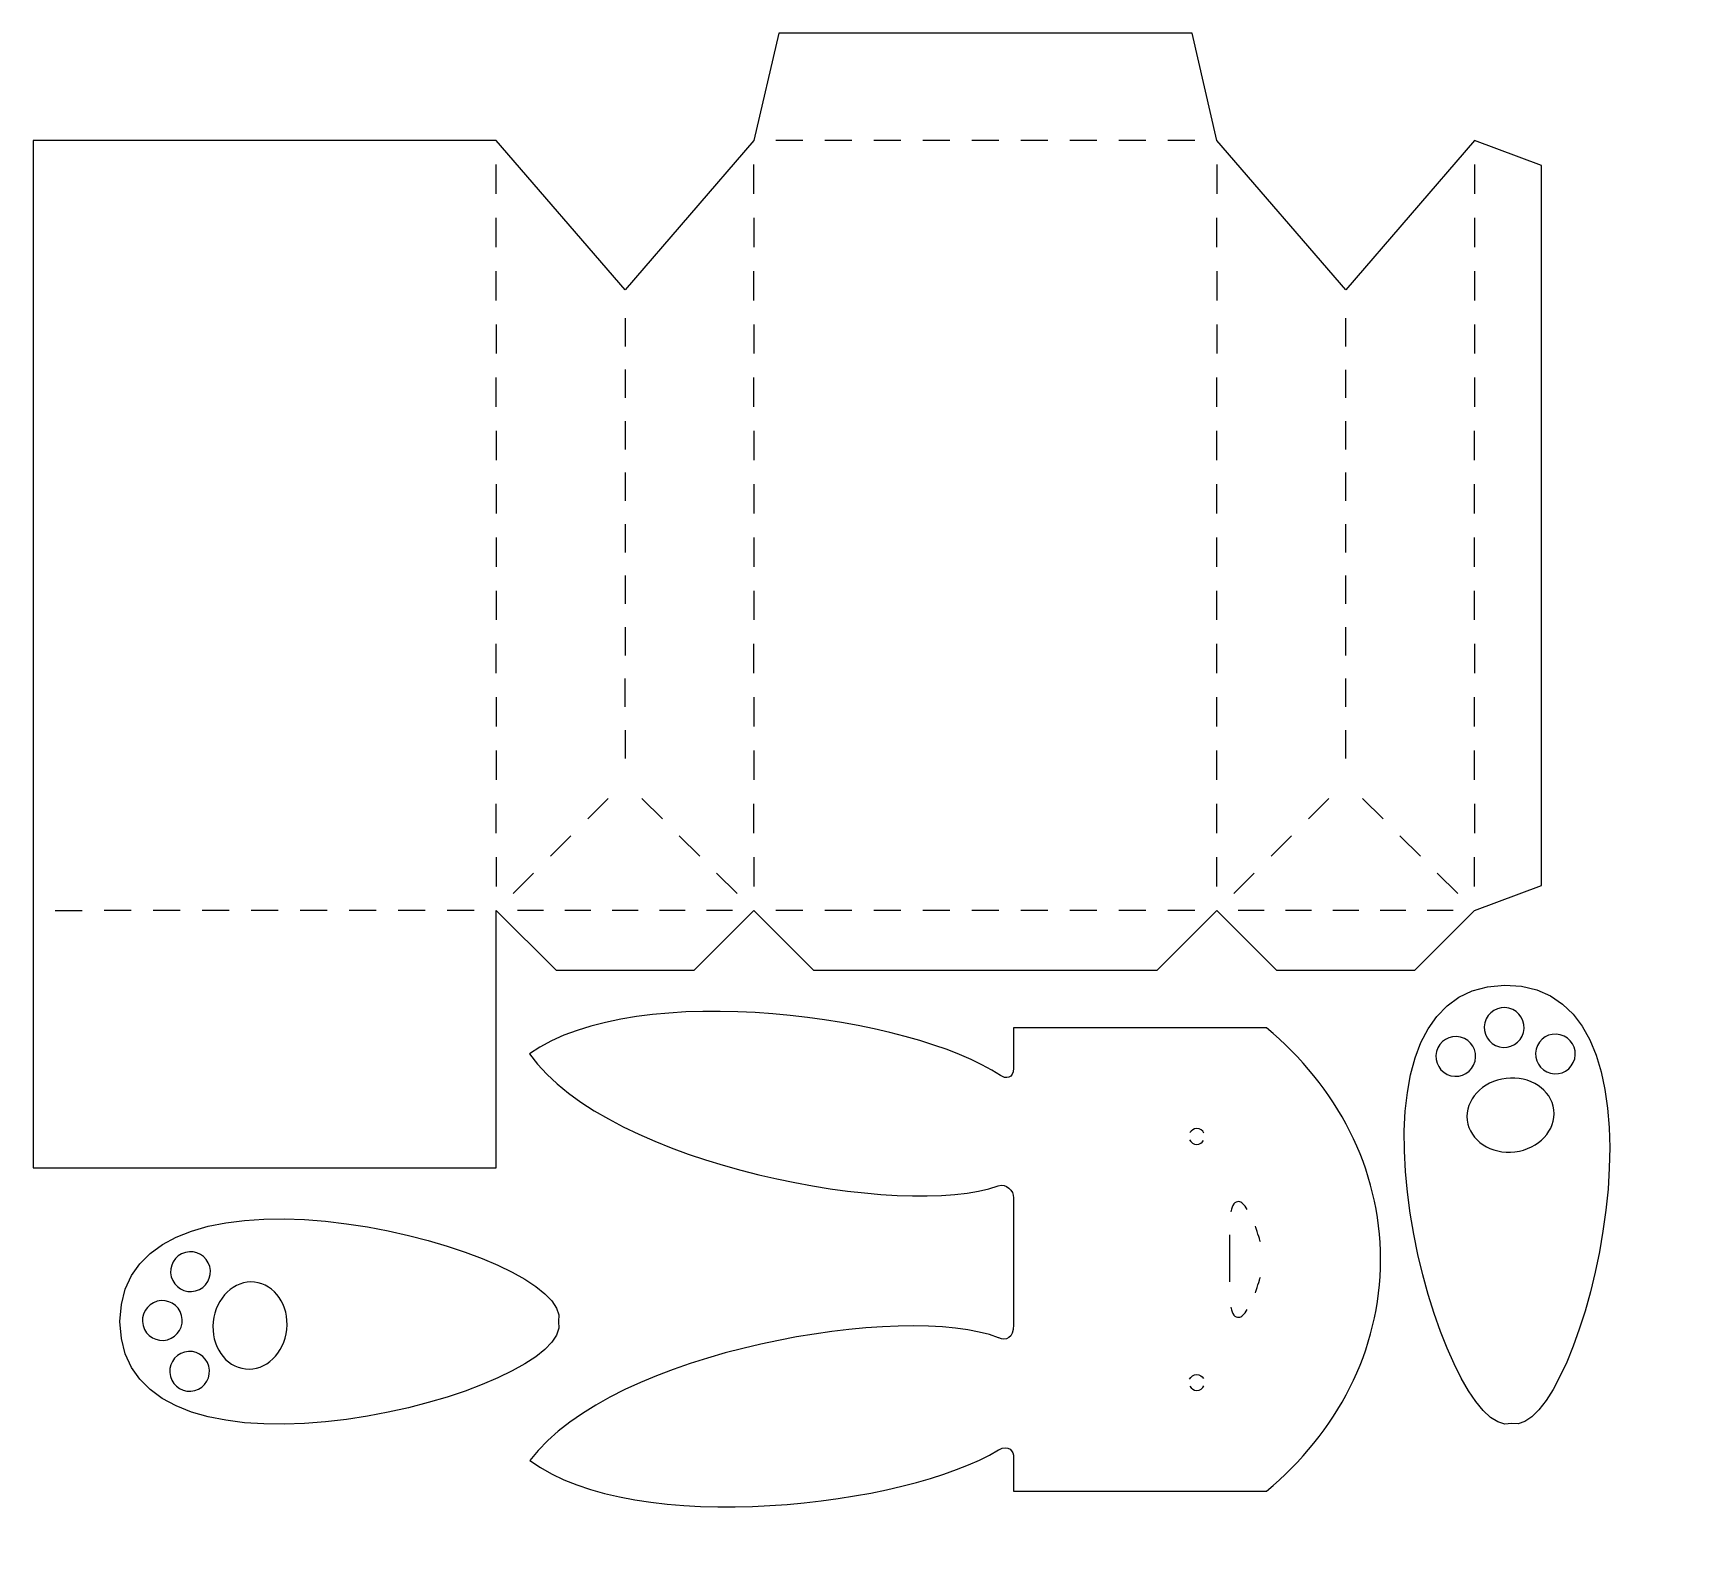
# Model space of a CAD drawing. Header units: centimetres. Extents: x -21.5 to -3.9, y -7.8 to 8.2.
import ezdxf

# ---------------------------------------------------------------- set-up
doc = ezdxf.new("R2010")
doc.units = ezdxf.units.CM
doc.header["$MEASUREMENT"] = 0
doc.layers.add('Layer 1', color=7, linetype='Continuous')

msp = doc.modelspace()

# ---------------------------------------------------------------- linework, layer by layer
at = {"layer": 'Layer 1', "color": 254}
for points, knots in [([(-6.21996, -1.13804), (-6.21996, -1.13804), (-6.85496, -1.77304), (-6.85496, -1.77304), (-6.85496, -1.77304), (-6.85496, -1.77304), (-8.32416, -1.77304), (-8.32416, -1.77304), (-8.32416, -1.77304), (-8.32416, -1.77304), (-8.95916, -1.13804), (-8.95916, -1.13804), (-8.95916, -1.13804), (-8.95916, -1.13804), (-9.59416, -1.77304), (-9.59416, -1.77304), (-9.59416, -1.77304), (-9.59416, -1.77304), (-13.24832, -1.77304), (-13.24832, -1.77304), (-13.24832, -1.77304), (-13.24832, -1.77304), (-13.88332, -1.13804), (-13.88332, -1.13804), (-13.88332, -1.13804), (-13.88332, -1.13804), (-14.51832, -1.77304), (-14.51832, -1.77304), (-14.51832, -1.77304), (-14.51832, -1.77304), (-15.98755, -1.77304), (-15.98755, -1.77304), (-15.98755, -1.77304), (-15.98755, -1.77304), (-16.62255, -1.13804), (-16.62255, -1.13804), (-16.62255, -1.13804), (-16.62255, -1.13804), (-16.62255, -3.8773), (-16.62255, -3.8773), (-16.62255, -3.8773), (-16.62255, -3.8773), (-21.54645, -3.8773), (-21.54645, -3.8773), (-21.54645, -3.8773), (-21.54645, -3.8773), (-21.54645, -1.13804), (-21.54645, -1.13804), (-21.54645, -1.13804), (-21.54645, -1.13804), (-21.54645, 7.04735), (-21.54645, 7.04735), (-21.54645, 7.04735), (-21.54645, 7.04735), (-16.62255, 7.04735), (-16.62255, 7.04735), (-16.62255, 7.04735), (-16.62255, 7.04735), (-15.25293, 5.45985), (-15.25293, 5.45985), (-15.25293, 5.45985), (-15.25293, 5.45985), (-13.88329, 7.04735), (-13.88329, 7.04735), (-13.88329, 7.04735), (-13.88329, 7.04735), (-13.61871, 8.18797), (-13.61871, 8.18797), (-13.61871, 8.18797), (-13.61871, 8.18797), (-9.22372, 8.18797), (-9.22372, 8.18797), (-9.22372, 8.18797), (-9.22372, 8.18797), (-8.95914, 7.04735), (-8.95914, 7.04735), (-8.95914, 7.04735), (-8.95914, 7.04735), (-7.58952, 5.45985), (-7.58952, 5.45985), (-7.58952, 5.45985), (-7.58952, 5.45985), (-6.2199, 7.04735), (-6.2199, 7.04735), (-6.2199, 7.04735), (-6.2199, 7.04735), (-5.50947, 6.78277), (-5.50947, 6.78277), (-5.50947, 6.78277), (-5.50947, 6.78277), (-5.50947, -0.87345), (-5.50947, -0.87345), (-5.50947, -0.87345), (-5.50947, -0.87345), (-6.21996, -1.13804), (-6.21996, -1.13804)], [0, 0, 0, 0, 0.04, 0.04, 0.04, 0.04, 0.08, 0.08, 0.08, 0.08, 0.12, 0.12, 0.12, 0.12, 0.16, 0.16, 0.16, 0.16, 0.2, 0.2, 0.2, 0.2, 0.24, 0.24, 0.24, 0.24, 0.28, 0.28, 0.28, 0.28, 0.32, 0.32, 0.32, 0.32, 0.36, 0.36, 0.36, 0.36, 0.4, 0.4, 0.4, 0.4, 0.44, 0.44, 0.44, 0.44, 0.48, 0.48, 0.48, 0.48, 0.52, 0.52, 0.52, 0.52, 0.56, 0.56, 0.56, 0.56, 0.6, 0.6, 0.6, 0.6, 0.64, 0.64, 0.64, 0.64, 0.68, 0.68, 0.68, 0.68, 0.72, 0.72, 0.72, 0.72, 0.76, 0.76, 0.76, 0.76, 0.8, 0.8, 0.8, 0.8, 0.84, 0.84, 0.84, 0.84, 0.88, 0.88, 0.88, 0.88, 0.92, 0.92, 0.92, 0.92, 1, 1, 1, 1]), ([(-11.12099, -2.8156), (-11.12099, -2.8156), (-11.12099, -2.3884), (-11.12099, -2.3884), (-11.12099, -2.3884), (-11.12099, -2.3884), (-8.43227, -2.38841), (-8.43227, -2.38841), (-8.43227, -2.38841), (-7.68482, -3.00727), (-7.21892, -3.88145), (-7.21892, -4.85033), (-7.21892, -4.85033), (-7.21892, -5.81953), (-7.68482, -6.69371), (-8.43227, -7.31257), (-8.43227, -7.31257), (-8.43227, -7.31257), (-11.12099, -7.31257), (-11.12099, -7.31257), (-11.12099, -7.31257), (-11.12099, -7.31257), (-11.12099, -6.95636), (-11.12099, -6.95636), (-11.12099, -6.95636), (-11.12099, -6.89021), (-11.17049, -6.81208), (-11.28022, -6.87434), (-11.28022, -6.87434), (-11.28027, -6.87431), (-11.28027, -6.87426), (-11.28033, -6.87421), (-11.28033, -6.87421), (-12.25148, -7.47254), (-15.14036, -7.81957), (-16.2645, -6.98896), (-16.2645, -6.98896), (-15.39347, -5.81043), (-12.2535, -5.29967), (-11.28086, -5.68269), (-11.28086, -5.68269), (-11.28065, -5.68274), (-11.28044, -5.68269), (-11.28025, -5.68274), (-11.28025, -5.68274), (-11.20532, -5.71637), (-11.12102, -5.69076), (-11.12102, -5.54524), (-11.12102, -5.54524), (-11.12102, -5.54524), (-11.12102, -4.19586), (-11.12102, -4.19586), (-11.12102, -4.19586), (-11.12102, -4.11648), (-11.19952, -4.0397), (-11.28535, -4.0674), (-11.28535, -4.0674), (-11.28535, -4.06737), (-11.28535, -4.06735), (-11.2854, -4.06735), (-11.2854, -4.06735), (-12.27158, -4.42967), (-15.42343, -3.85878), (-16.27086, -2.66463), (-16.27086, -2.66463), (-15.11947, -1.84768), (-12.19149, -2.26688), (-11.26174, -2.89413), (-11.26174, -2.89413), (-11.26153, -2.89424), (-11.26132, -2.89408), (-11.26118, -2.89424), (-11.26118, -2.89424), (-11.20952, -2.93085), (-11.12099, -2.93025), (-11.12099, -2.8156)], [0, 0, 0, 0, 0.05, 0.05, 0.05, 0.05, 0.1, 0.1, 0.1, 0.1, 0.15, 0.15, 0.15, 0.15, 0.2, 0.2, 0.2, 0.2, 0.25, 0.25, 0.25, 0.25, 0.3, 0.3, 0.3, 0.3, 0.35, 0.35, 0.35, 0.35, 0.4, 0.4, 0.4, 0.4, 0.45, 0.45, 0.45, 0.45, 0.5, 0.5, 0.5, 0.5, 0.55, 0.55, 0.55, 0.55, 0.6, 0.6, 0.6, 0.6, 0.65, 0.65, 0.65, 0.65, 0.7, 0.7, 0.7, 0.7, 0.75, 0.75, 0.75, 0.75, 0.8, 0.8, 0.8, 0.8, 0.85, 0.85, 0.85, 0.85, 0.9, 0.9, 0.9, 0.9, 1, 1, 1, 1]), ([(-5.90143, -1.9334), (-7.93481, -1.9729), (-6.56678, -6.80449), (-5.82851, -6.5956), (-5.82851, -6.5956), (-5.08434, -6.78144), (-3.86757, -1.90959), (-5.90143, -1.9334)], [0, 0, 0, 0, 0.33333333, 0.33333333, 0.33333333, 0.33333333, 1, 1, 1, 1]), ([(-6.11013, -2.33271), (-6.08185, -2.21939), (-5.96707, -2.15049), (-5.85375, -2.1788), (-5.85375, -2.1788), (-5.74048, -2.20708), (-5.67153, -2.32186), (-5.69987, -2.43515), (-5.69987, -2.43515), (-5.72815, -2.54844), (-5.84293, -2.61734), (-5.95622, -2.58906), (-5.95622, -2.58906), (-6.06954, -2.56076), (-6.13844, -2.44598), (-6.11013, -2.33271)], [0, 0, 0, 0, 0.2, 0.2, 0.2, 0.2, 0.4, 0.4, 0.4, 0.4, 0.6, 0.6, 0.6, 0.6, 1, 1, 1, 1]), ([(-6.47113, -2.89633), (-6.58442, -2.86805), (-6.65335, -2.75327), (-6.62501, -2.64), (-6.62501, -2.64), (-6.59675, -2.52671), (-6.48198, -2.45778), (-6.36866, -2.48612), (-6.36866, -2.48612), (-6.25539, -2.5144), (-6.18644, -2.62915), (-6.21478, -2.74247), (-6.21478, -2.74247), (-6.24303, -2.85571), (-6.3578, -2.92461), (-6.47113, -2.89633)], [0, 0, 0, 0, 0.2, 0.2, 0.2, 0.2, 0.4, 0.4, 0.4, 0.4, 0.6, 0.6, 0.6, 0.6, 1, 1, 1, 1]), ([(-5.41126, -2.87045), (-5.52455, -2.84217), (-5.59348, -2.72742), (-5.56517, -2.6141), (-5.56517, -2.6141), (-5.53686, -2.50081), (-5.42211, -2.43191), (-5.30882, -2.46022), (-5.30882, -2.46022), (-5.1955, -2.48853), (-5.1266, -2.60328), (-5.15489, -2.71657), (-5.15489, -2.71657), (-5.18319, -2.82989), (-5.29796, -2.89876), (-5.41126, -2.87045)], [0, 0, 0, 0, 0.2, 0.2, 0.2, 0.2, 0.4, 0.4, 0.4, 0.4, 0.6, 0.6, 0.6, 0.6, 1, 1, 1, 1]), ([(-5.79019, -3.70569), (-6.04461, -3.73628), (-6.27189, -3.5861), (-6.29782, -3.37036), (-6.29782, -3.37036), (-6.32372, -3.15454), (-6.13851, -2.95486), (-5.88404, -2.9243), (-5.88404, -2.9243), (-5.62962, -2.89371), (-5.40234, -3.04389), (-5.37641, -3.25969), (-5.37641, -3.25969), (-5.35051, -3.47547), (-5.53574, -3.67515), (-5.79019, -3.70569)], [0, 0, 0, 0, 0.2, 0.2, 0.2, 0.2, 0.4, 0.4, 0.4, 0.4, 0.6, 0.6, 0.6, 0.6, 1, 1, 1, 1]), ([(-20.62403, -5.50959), (-20.6166, -7.54355), (-15.76398, -6.25204), (-15.96128, -5.51081), (-15.96128, -5.51081), (-15.7638, -4.76939), (-20.6158, -3.47584), (-20.62403, -5.50959)], [0, 0, 0, 0, 0.33333333, 0.33333333, 0.33333333, 0.33333333, 1, 1, 1, 1]), ([(-19.81994, -5.18386), (-19.93278, -5.21392), (-20.04862, -5.14677), (-20.07862, -5.03389), (-20.07862, -5.03389), (-20.10865, -4.92105), (-20.04155, -4.80521), (-19.92868, -4.77521), (-19.92868, -4.77521), (-19.81584, -4.74518), (-19.70003, -4.8123), (-19.67002, -4.92518), (-19.67002, -4.92518), (-19.63997, -5.038), (-19.70707, -5.15383), (-19.81994, -5.18386)], [0, 0, 0, 0, 0.2, 0.2, 0.2, 0.2, 0.4, 0.4, 0.4, 0.4, 0.6, 0.6, 0.6, 0.6, 1, 1, 1, 1]), ([(-18.85021, -5.59354), (-18.87688, -5.84841), (-19.07365, -6.03672), (-19.28982, -6.01412), (-19.28982, -6.01412), (-19.50601, -5.99152), (-19.65965, -5.7666), (-19.63301, -5.51173), (-19.63301, -5.51173), (-19.60634, -5.25683), (-19.40952, -5.06855), (-19.19335, -5.09115), (-19.19335, -5.09115), (-18.97721, -5.11372), (-18.8236, -5.33867), (-18.85021, -5.59354)], [0, 0, 0, 0, 0.2, 0.2, 0.2, 0.2, 0.4, 0.4, 0.4, 0.4, 0.6, 0.6, 0.6, 0.6, 1, 1, 1, 1]), ([(-20.37797, -5.55346), (-20.40803, -5.44059), (-20.3409, -5.32475), (-20.22803, -5.29475), (-20.22803, -5.29475), (-20.11516, -5.26475), (-19.99935, -5.33184), (-19.96935, -5.44472), (-19.96935, -5.44472), (-19.93929, -5.55759), (-20.00639, -5.6734), (-20.11926, -5.7034), (-20.11926, -5.7034), (-20.23211, -5.73345), (-20.34791, -5.66633), (-20.37797, -5.55346)], [0, 0, 0, 0, 0.2, 0.2, 0.2, 0.2, 0.4, 0.4, 0.4, 0.4, 0.6, 0.6, 0.6, 0.6, 1, 1, 1, 1]), ([(-19.82949, -6.24399), (-19.94236, -6.27402), (-20.05817, -6.2069), (-20.08817, -6.09402), (-20.08817, -6.09402), (-20.11823, -5.98115), (-20.05113, -5.86534), (-19.93826, -5.83531), (-19.93826, -5.83531), (-19.82539, -5.80528), (-19.70958, -5.87238), (-19.67955, -5.98525), (-19.67955, -5.98525), (-19.64952, -6.09812), (-19.71664, -6.21394), (-19.82949, -6.24399)], [0, 0, 0, 0, 0.2, 0.2, 0.2, 0.2, 0.4, 0.4, 0.4, 0.4, 0.6, 0.6, 0.6, 0.6, 1, 1, 1, 1])]:
    msp.add_open_spline(points, degree=3, knots=knots, dxfattribs=at)
at = {"layer": 'Layer 1', "color": 250, "lineweight": 25}
for points in [[(-13.36228, 7.04735), (-13.36228, 7.04735), (-13.64856, 7.04735), (-13.64856, 7.04735)], [(-12.84126, 7.04735), (-12.84126, 7.04735), (-13.12754, 7.04735), (-13.12754, 7.04735)], [(-12.32019, 7.04735), (-12.32019, 7.04735), (-12.60647, 7.04735), (-12.60647, 7.04735)], [(-11.79915, 7.04735), (-11.79915, 7.04735), (-12.08543, 7.04735), (-12.08543, 7.04735)], [(-11.27813, 7.04735), (-11.27813, 7.04735), (-11.56441, 7.04735), (-11.56441, 7.04735)], [(-10.75706, 7.04735), (-10.75706, 7.04735), (-11.04334, 7.04735), (-11.04334, 7.04735)], [(-10.23601, 7.04735), (-10.23601, 7.04735), (-10.52229, 7.04735), (-10.52229, 7.04735)], [(-9.71494, 7.04735), (-9.71494, 7.04735), (-10.00122, 7.04735), (-10.00122, 7.04735)], [(-9.19393, 7.04735), (-9.19393, 7.04735), (-9.48021, 7.04735), (-9.48021, 7.04735)], [(-16.62258, 6.4809), (-16.62258, 6.4809), (-16.62258, 6.79216), (-16.62258, 6.79216)], [(-13.88332, 6.4809), (-13.88332, 6.4809), (-13.88332, 6.79216), (-13.88332, 6.79216)], [(-8.95916, 6.79216), (-8.95916, 6.79216), (-8.95916, 6.4809), (-8.95916, 6.4809)], [(-6.21996, 6.79216), (-6.21996, 6.79216), (-6.21996, 6.4809), (-6.21996, 6.4809)], [(-16.62258, 5.91446), (-16.62258, 5.91446), (-16.62258, 6.22569), (-16.62258, 6.22569)], [(-13.88332, 6.22569), (-13.88332, 6.22569), (-13.88332, 5.91446), (-13.88332, 5.91446)], [(-8.95916, 5.91446), (-8.95916, 5.91446), (-8.95916, 6.22569), (-8.95916, 6.22569)], [(-6.21996, 6.22569), (-6.21996, 6.22569), (-6.21996, 5.91446), (-6.21996, 5.91446)], [(-16.62258, 5.34801), (-16.62258, 5.34801), (-16.62258, 5.65927), (-16.62258, 5.65927)], [(-13.88332, 5.34801), (-13.88332, 5.34801), (-13.88332, 5.65927), (-13.88332, 5.65927)], [(-8.95916, 5.65927), (-8.95916, 5.65927), (-8.95916, 5.34801), (-8.95916, 5.34801)], [(-6.21996, 5.65927), (-6.21996, 5.65927), (-6.21996, 5.34801), (-6.21996, 5.34801)], [(-15.25296, 5.15841), (-15.25296, 5.15841), (-15.25296, 4.85763), (-15.25296, 4.85763)], [(-7.58955, 4.85763), (-7.58955, 4.85763), (-7.58955, 5.15841), (-7.58955, 5.15841)], [(-16.62258, 5.09285), (-16.62258, 5.09285), (-16.62258, 4.78159), (-16.62258, 4.78159)], [(-13.88332, 5.09285), (-13.88332, 5.09285), (-13.88332, 4.78159), (-13.88332, 4.78159)], [(-8.95916, 5.09285), (-8.95916, 5.09285), (-8.95916, 4.78159), (-8.95916, 4.78159)], [(-6.21996, 5.09285), (-6.21996, 5.09285), (-6.21996, 4.78159), (-6.21996, 4.78159)], [(-15.25296, 4.61099), (-15.25296, 4.61099), (-15.25296, 4.31021), (-15.25296, 4.31021)], [(-7.58955, 4.31018), (-7.58955, 4.31018), (-7.58955, 4.61096), (-7.58955, 4.61096)], [(-16.62258, 4.21517), (-16.62258, 4.21517), (-16.62258, 4.52637), (-16.62258, 4.52637)], [(-13.88332, 4.21517), (-13.88332, 4.21517), (-13.88332, 4.52637), (-13.88332, 4.52637)], [(-8.95916, 4.21517), (-8.95916, 4.21517), (-8.95916, 4.52637), (-8.95916, 4.52637)], [(-6.21996, 4.52635), (-6.21996, 4.52635), (-6.21996, 4.21515), (-6.21996, 4.21515)], [(-16.62258, 3.95993), (-16.62258, 3.95993), (-16.62258, 3.64867), (-16.62258, 3.64867)], [(-15.25296, 4.06354), (-15.25296, 4.06354), (-15.25296, 3.76276), (-15.25296, 3.76276)], [(-13.88332, 3.95993), (-13.88332, 3.95993), (-13.88332, 3.64867), (-13.88332, 3.64867)], [(-8.95916, 3.6487), (-8.95916, 3.6487), (-8.95916, 3.95993), (-8.95916, 3.95993)], [(-7.58955, 3.76276), (-7.58955, 3.76276), (-7.58955, 4.06354), (-7.58955, 4.06354)], [(-6.21996, 3.6487), (-6.21996, 3.6487), (-6.21996, 3.95993), (-6.21996, 3.95993)], [(-16.62258, 3.39351), (-16.62258, 3.39351), (-16.62258, 3.08225), (-16.62258, 3.08225)], [(-15.25296, 3.51614), (-15.25296, 3.51614), (-15.25296, 3.21536), (-15.25296, 3.21536)], [(-13.88332, 3.39351), (-13.88332, 3.39351), (-13.88332, 3.08225), (-13.88332, 3.08225)], [(-8.95916, 3.08225), (-8.95916, 3.08225), (-8.95916, 3.39351), (-8.95916, 3.39351)], [(-7.58955, 3.21536), (-7.58955, 3.21536), (-7.58955, 3.51614), (-7.58955, 3.51614)], [(-6.21996, 3.08225), (-6.21996, 3.08225), (-6.21996, 3.39351), (-6.21996, 3.39351)], [(-15.25296, 2.96869), (-15.25296, 2.96869), (-15.25296, 2.66791), (-15.25296, 2.66791)], [(-7.58955, 2.66791), (-7.58955, 2.66791), (-7.58955, 2.96869), (-7.58955, 2.96869)], [(-16.62258, 2.82703), (-16.62258, 2.82703), (-16.62258, 2.51577), (-16.62258, 2.51577)], [(-13.88332, 2.82703), (-13.88332, 2.82703), (-13.88332, 2.51577), (-13.88332, 2.51577)], [(-8.95916, 2.51578), (-8.95916, 2.51578), (-8.95916, 2.82704), (-8.95916, 2.82704)], [(-6.21996, 2.51578), (-6.21996, 2.51578), (-6.21996, 2.82704), (-6.21996, 2.82704)], [(-15.25296, 2.42127), (-15.25296, 2.42127), (-15.25296, 2.12049), (-15.25296, 2.12049)], [(-7.58955, 2.12049), (-7.58955, 2.12049), (-7.58955, 2.42127), (-7.58955, 2.42127)], [(-16.62258, 2.26061), (-16.62258, 2.26061), (-16.62258, 1.94935), (-16.62258, 1.94935)], [(-13.88332, 2.26061), (-13.88332, 2.26061), (-13.88332, 1.94935), (-13.88332, 1.94935)], [(-8.95916, 1.94936), (-8.95916, 1.94936), (-8.95916, 2.26062), (-8.95916, 2.26062)], [(-6.21996, 1.94936), (-6.21996, 1.94936), (-6.21996, 2.26062), (-6.21996, 2.26062)], [(-15.25296, 1.87382), (-15.25296, 1.87382), (-15.25296, 1.57304), (-15.25296, 1.57304)], [(-7.58955, 1.57304), (-7.58955, 1.57304), (-7.58955, 1.87382), (-7.58955, 1.87382)], [(-16.62258, 1.38294), (-16.62258, 1.38294), (-16.62258, 1.69414), (-16.62258, 1.69414)], [(-13.88332, 1.38294), (-13.88332, 1.38294), (-13.88332, 1.69414), (-13.88332, 1.69414)], [(-8.95916, 1.38294), (-8.95916, 1.38294), (-8.95916, 1.69414), (-8.95916, 1.69414)], [(-6.21996, 1.69412), (-6.21996, 1.69412), (-6.21996, 1.38292), (-6.21996, 1.38292)], [(-15.25296, 1.02562), (-15.25296, 1.02562), (-15.25296, 1.32642), (-15.25296, 1.32642)], [(-7.58955, 1.02562), (-7.58955, 1.02562), (-7.58955, 1.32642), (-7.58955, 1.32642)], [(-16.62258, 1.1277), (-16.62258, 1.1277), (-16.62258, 0.81644), (-16.62258, 0.81644)], [(-13.88332, 1.1277), (-13.88332, 1.1277), (-13.88332, 0.81644), (-13.88332, 0.81644)], [(-8.95916, 0.81647), (-8.95916, 0.81647), (-8.95916, 1.12773), (-8.95916, 1.12773)], [(-6.21996, 0.81647), (-6.21996, 0.81647), (-6.21996, 1.12773), (-6.21996, 1.12773)], [(-15.25296, 0.779), (-15.25296, 0.779), (-15.25296, 0.47822), (-15.25296, 0.47822)], [(-7.58955, 0.4782), (-7.58955, 0.4782), (-7.58955, 0.77898), (-7.58955, 0.77898)], [(-16.62258, 0.56128), (-16.62258, 0.56128), (-16.62258, 0.25002), (-16.62258, 0.25002)], [(-13.88332, 0.56128), (-13.88332, 0.56128), (-13.88332, 0.25002), (-13.88332, 0.25002)], [(-8.95916, 0.25002), (-8.95916, 0.25002), (-8.95916, 0.56128), (-8.95916, 0.56128)], [(-6.21996, 0.25002), (-6.21996, 0.25002), (-6.21996, 0.56128), (-6.21996, 0.56128)], [(-15.64989, -0.16538), (-15.64989, -0.16538), (-15.43179, 0.05272), (-15.43179, 0.05272)], [(-15.07411, 0.05272), (-15.07411, 0.05272), (-14.85601, -0.16538), (-14.85601, -0.16538)], [(-7.76838, 0.05272), (-7.76838, 0.05272), (-7.98648, -0.16538), (-7.98648, -0.16538)], [(-7.41074, 0.05272), (-7.41074, 0.05272), (-7.19264, -0.16538), (-7.19264, -0.16538)], [(-16.62258, -0.3164), (-16.62258, -0.3164), (-16.62258, -0.0052), (-16.62258, -0.0052)], [(-13.88332, -0.3164), (-13.88332, -0.3164), (-13.88332, -0.0052), (-13.88332, -0.0052)], [(-8.95916, -0.3164), (-8.95916, -0.3164), (-8.95916, -0.0052), (-8.95916, -0.0052)], [(-6.21996, -0.0052), (-6.21996, -0.0052), (-6.21996, -0.3164), (-6.21996, -0.3164)], [(-15.82872, -0.34421), (-15.82872, -0.34421), (-16.04682, -0.56231), (-16.04682, -0.56231)], [(-14.67718, -0.34421), (-14.67718, -0.34421), (-14.45908, -0.56231), (-14.45908, -0.56231)], [(-8.3834, -0.5623), (-8.3834, -0.5623), (-8.16533, -0.3442), (-8.16533, -0.3442)], [(-7.01381, -0.34421), (-7.01381, -0.34421), (-6.79571, -0.56231), (-6.79571, -0.56231)], [(-16.62258, -0.57162), (-16.62258, -0.57162), (-16.62258, -0.88288), (-16.62258, -0.88288)], [(-13.88332, -0.57162), (-13.88332, -0.57162), (-13.88332, -0.88288), (-13.88332, -0.88288)], [(-8.95916, -0.88287), (-8.95916, -0.88287), (-8.95916, -0.57161), (-8.95916, -0.57161)], [(-6.21996, -0.88287), (-6.21996, -0.88287), (-6.21996, -0.57161), (-6.21996, -0.57161)], [(-16.22565, -0.74114), (-16.22565, -0.74114), (-16.44375, -0.95924), (-16.44375, -0.95924)], [(-14.28025, -0.74114), (-14.28025, -0.74114), (-14.06215, -0.95924), (-14.06215, -0.95924)], [(-8.78036, -0.95923), (-8.78036, -0.95923), (-8.56226, -0.74113), (-8.56226, -0.74113)], [(-6.61688, -0.74114), (-6.61688, -0.74114), (-6.39878, -0.95924), (-6.39878, -0.95924)], [(-21.31171, -1.13804), (-21.31171, -1.13804), (-21.02543, -1.13804), (-21.02543, -1.13804)], [(-20.50441, -1.13804), (-20.50441, -1.13804), (-20.79069, -1.13804), (-20.79069, -1.13804)], [(-19.98342, -1.13804), (-19.98342, -1.13804), (-20.2697, -1.13804), (-20.2697, -1.13804)], [(-19.46241, -1.13804), (-19.46241, -1.13804), (-19.74866, -1.13804), (-19.74866, -1.13804)], [(-18.94139, -1.13804), (-18.94139, -1.13804), (-19.22764, -1.13804), (-19.22764, -1.13804)], [(-18.42037, -1.13804), (-18.42037, -1.13804), (-18.70662, -1.13804), (-18.70662, -1.13804)], [(-17.89935, -1.13804), (-17.89935, -1.13804), (-18.18563, -1.13804), (-18.18563, -1.13804)], [(-17.37834, -1.13804), (-17.37834, -1.13804), (-17.66461, -1.13804), (-17.66461, -1.13804)], [(-16.85732, -1.13804), (-16.85732, -1.13804), (-17.1436, -1.13804), (-17.1436, -1.13804)], [(-16.12003, -1.13804), (-16.12003, -1.13804), (-16.39618, -1.13804), (-16.39618, -1.13804)], [(-15.61743, -1.13804), (-15.61743, -1.13804), (-15.89357, -1.13804), (-15.89357, -1.13804)], [(-15.11488, -1.13804), (-15.11488, -1.13804), (-15.39102, -1.13804), (-15.39102, -1.13804)], [(-14.61233, -1.13804), (-14.61233, -1.13804), (-14.88847, -1.13804), (-14.88847, -1.13804)], [(-14.10975, -1.13804), (-14.10975, -1.13804), (-14.3859, -1.13804), (-14.3859, -1.13804)], [(-13.36228, -1.13804), (-13.36228, -1.13804), (-13.64856, -1.13804), (-13.64856, -1.13804)], [(-12.84126, -1.13804), (-12.84126, -1.13804), (-13.12754, -1.13804), (-13.12754, -1.13804)], [(-12.32019, -1.13804), (-12.32019, -1.13804), (-12.60647, -1.13804), (-12.60647, -1.13804)], [(-11.79915, -1.13804), (-11.79915, -1.13804), (-12.08543, -1.13804), (-12.08543, -1.13804)], [(-11.27813, -1.13804), (-11.27813, -1.13804), (-11.56441, -1.13804), (-11.56441, -1.13804)], [(-10.75706, -1.13804), (-10.75706, -1.13804), (-11.04334, -1.13804), (-11.04334, -1.13804)], [(-10.23601, -1.13804), (-10.23601, -1.13804), (-10.52229, -1.13804), (-10.52229, -1.13804)], [(-9.71494, -1.13804), (-9.71494, -1.13804), (-10.00122, -1.13804), (-10.00122, -1.13804)], [(-9.19393, -1.13804), (-9.19393, -1.13804), (-9.48021, -1.13804), (-9.48021, -1.13804)], [(-8.45661, -1.13804), (-8.45661, -1.13804), (-8.73276, -1.13804), (-8.73276, -1.13804)], [(-7.95406, -1.13804), (-7.95406, -1.13804), (-8.23021, -1.13804), (-8.23021, -1.13804)], [(-7.45151, -1.13804), (-7.45151, -1.13804), (-7.72763, -1.13804), (-7.72763, -1.13804)], [(-6.94891, -1.13804), (-6.94891, -1.13804), (-7.22506, -1.13804), (-7.22506, -1.13804)], [(-6.44636, -1.13804), (-6.44636, -1.13804), (-6.72251, -1.13804), (-6.72251, -1.13804)], [(-8.82055, -5.08956), (-8.82076, -5.07236), (-8.821, -4.60495), (-8.82111, -4.58833)], [(-8.49725, -4.66377), (-8.50617, -4.63308), (-8.53982, -4.52582), (-8.5498, -4.49626)], [(-8.5498, -5.20437), (-8.53983, -5.17482), (-8.50617, -5.06755), (-8.49725, -5.03686)]]:
    msp.add_open_spline(points, degree=3, dxfattribs=at)
for points in [[(-9.09796, -3.50738), (-9.11124, -3.47859), (-9.14035, -3.45859), (-9.17392, -3.45859), (-9.17392, -3.45859), (-9.20543, -3.45859), (-9.23298, -3.47605), (-9.24729, -3.50182)], [(-9.25036, -3.57699), (-9.23724, -3.60609), (-9.20792, -3.62633), (-9.17392, -3.62633), (-9.17392, -3.62633), (-9.14302, -3.62633), (-9.11595, -3.60942), (-9.10148, -3.58431)], [(-8.63714, -4.31857), (-8.66881, -4.2669), (-8.69969, -4.23538), (-8.72599, -4.23538), (-8.72599, -4.23538), (-8.77055, -4.23538), (-8.79669, -4.2653), (-8.81002, -4.34325)], [(-8.81002, -5.35735), (-8.79668, -5.43532), (-8.77054, -5.46525), (-8.72599, -5.46525), (-8.72599, -5.46525), (-8.69969, -5.46525), (-8.66881, -5.43376), (-8.63714, -5.38201)], [(-9.25036, -6.12366), (-9.23724, -6.09456), (-9.20792, -6.07429), (-9.17392, -6.07429), (-9.17392, -6.07429), (-9.14302, -6.07429), (-9.11595, -6.0912), (-9.10148, -6.11628)], [(-9.24732, -6.1988), (-9.23301, -6.2246), (-9.20546, -6.24203), (-9.17395, -6.24203), (-9.17395, -6.24203), (-9.14035, -6.24203), (-9.11127, -6.22205), (-9.09799, -6.19324)]]:
    msp.add_open_spline(points, degree=3, knots=[0, 0, 0, 0, 0.33333333, 0.33333333, 0.33333333, 0.33333333, 1, 1, 1, 1], dxfattribs=at)

doc.saveas('drawing.dxf')
